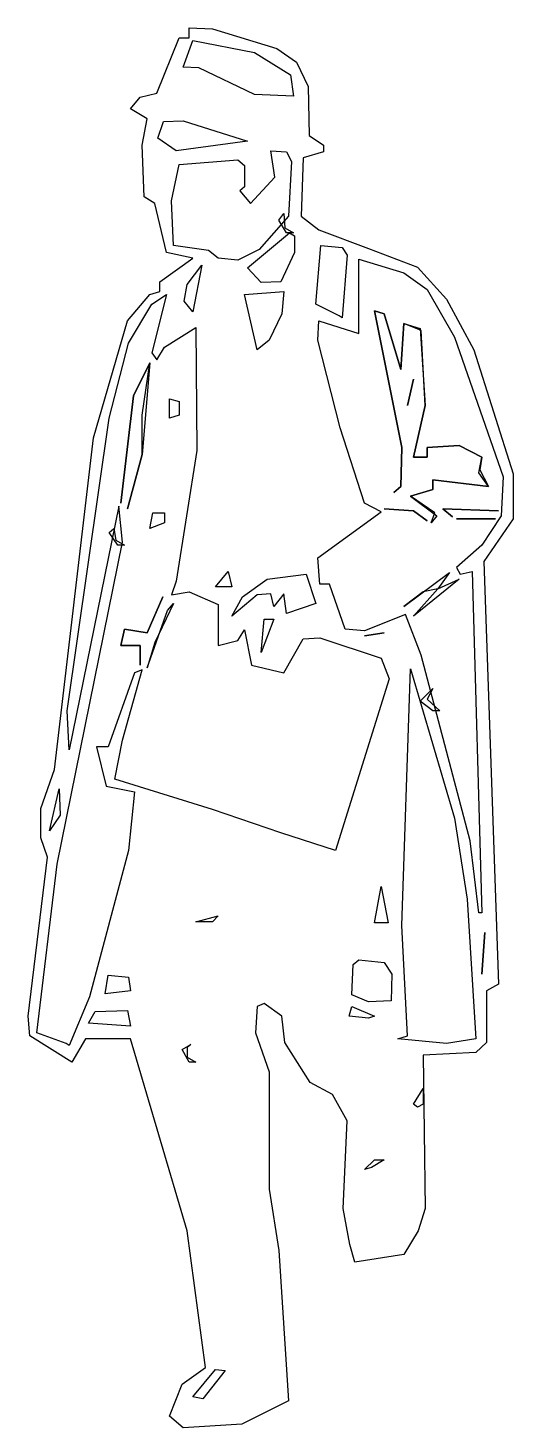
# Model space of a CAD drawing. Extents: x -14.42 to -13.81, y -4.59 to -2.84.
import ezdxf

# ---------------------------------------------------------------- set-up
doc = ezdxf.new("R2010")
doc.units = 0
doc.header["$MEASUREMENT"] = 0
doc.layers.get('0').update_dxf_attribs({"linetype": 'CONTINUOUS'})

msp = doc.modelspace()

# ---------------------------------------------------------------- linework, layer by layer
at = {"linetype": 'CONTINUOUS'}
for points in [[(-14.2277, -4.5933), (-14.2448, -4.5786), (-14.2289, -4.5383), (-14.1996, -4.5175), (-14.2228, -4.3461), (-14.2938, -4.105), (-14.3501, -4.105), (-14.3672, -4.1344), (-14.4199, -4.1014), (-14.4223, -4.0768), (-14.3979, -3.8773), (-14.4064, -3.8529), (-14.4064, -3.8162), (-14.3893, -3.7672), (-14.3403, -3.3511), (-14.2975, -3.2042), (-14.2694, -3.1712), (-14.2571, -3.1675), (-14.2571, -3.1553), (-14.2155, -3.1259), (-14.2485, -3.1185), (-14.2632, -3.0574), (-14.2767, -3.0488), (-14.2791, -2.9839), (-14.273, -2.9509), (-14.2938, -2.9386), (-14.2816, -2.9239), (-14.2608, -2.919), (-14.2326, -2.8493), (-14.2204, -2.8493), (-14.2204, -2.837), (-14.191, -2.8382), (-14.1102, -2.8628), (-14.0857, -2.8799), (-14.0711, -2.9105), (-14.0698, -2.9717), (-14.0515, -2.9839), (-14.0515, -2.9925), (-14.0772, -2.9998), (-14.0796, -3.0733), (-14.0576, -3.0904), (-13.9952, -3.1137), (-13.934, -3.1369), (-13.8973, -3.1773), (-13.863, -3.2409), (-13.814, -3.3963), (-13.814, -3.4527), (-13.8507, -3.5065), (-13.8324, -4.0365), (-13.8471, -4.045), (-13.8471, -4.1099), (-13.8606, -4.1221), (-13.9266, -4.1258), (-13.9242, -4.318), (-13.9328, -4.3461), (-13.9511, -4.3755), (-14.0123, -4.3853), (-14.0185, -4.3632), (-14.027, -4.318), (-14.0221, -4.2078), (-14.0405, -4.1748), (-14.0686, -4.1601), (-14.1004, -4.1099), (-14.1041, -4.0768), (-14.1262, -4.0609), (-14.1347, -4.0646), (-14.1371, -4.0976), (-14.12, -4.1466), (-14.12, -4.2935), (-14.1078, -4.3706), (-14.0955, -4.5591), (-14.1543, -4.5885), (-14.2277, -4.5933)], [(-14.1384, -2.9203), (-14.2081, -2.8872), (-14.2277, -2.886), (-14.2155, -2.8529), (-14.1384, -2.8676), (-14.0931, -2.8958), (-14.0894, -2.9227), (-14.1384, -2.9203)], [(-14.2363, -2.9913), (-14.2595, -2.9753), (-14.2522, -2.9545), (-14.2277, -2.9533), (-14.147, -2.979), (-14.2363, -2.9913)], [(-14.1837, -3.1259), (-14.1959, -3.1161), (-14.24, -3.11), (-14.2424, -3.0537), (-14.2326, -3.0084), (-14.1592, -3.0023), (-14.1506, -3.0096), (-14.1506, -3.0365), (-14.1567, -3.0414), (-14.1433, -3.0574), (-14.1127, -3.0243), (-14.1176, -2.9913), (-14.098, -2.9925), (-14.0919, -3.0047), (-14.0955, -3.0733), (-14.1323, -3.1149), (-14.1592, -3.1284), (-14.1837, -3.1259)], [(-14.098, -3.0941), (-14.1078, -3.0782), (-14.1016, -3.0696), (-14.1004, -3.0879), (-14.0894, -3.0941), (-14.098, -3.0941)], [(-14.098, -3.0941), (-14.1078, -3.0782), (-14.1016, -3.0696), (-14.1004, -3.0879), (-14.0894, -3.0941), (-14.098, -3.0941)], [(-14.1298, -3.1565), (-14.147, -3.1381), (-14.0943, -3.0941), (-14.0882, -3.0977), (-14.0882, -3.1185), (-14.1053, -3.1553), (-14.1298, -3.1565)], [(-14.0319, -3.1981), (-14.0613, -3.1834), (-14.0552, -3.11), (-14.0282, -3.1124), (-14.0221, -3.1222), (-14.0282, -3.2006), (-14.0319, -3.1981)], [(-14.2155, -3.1932), (-14.2265, -3.1797), (-14.2228, -3.1589), (-14.2045, -3.1345), (-14.2155, -3.1932)], [(-13.8569, -3.9471), (-13.8679, -3.8566), (-13.9291, -3.624), (-13.9487, -3.5726), (-14.0001, -3.5934), (-14.0246, -3.591), (-14.0441, -3.5347), (-14.0564, -3.5347), (-14.0588, -3.5016), (-13.9792, -3.4441), (-14.0001, -3.4331), (-14.0307, -3.3388), (-14.0588, -3.2287), (-14.0576, -3.2042), (-14.0074, -3.2201), (-14.0074, -3.1271), (-13.9511, -3.1442), (-13.9217, -3.1651), (-13.8875, -3.225), (-13.8263, -3.4001), (-13.8287, -3.449), (-13.8532, -3.4857), (-13.885, -3.5139), (-13.8801, -3.5224), (-13.8654, -3.5187), (-13.8532, -3.9471), (-13.8569, -3.9471)], [(-14.3746, -4.1111), (-14.4113, -4.0976), (-14.3856, -3.8859), (-14.3036, -3.482), (-14.3085, -3.4368), (-14.3709, -3.7427), (-14.3733, -3.6938), (-14.3207, -3.3266), (-14.2963, -3.2323), (-14.2669, -3.1834), (-14.2485, -3.1712), (-14.2669, -3.2446), (-14.2608, -3.2532), (-14.251, -3.2373), (-14.2118, -3.2128), (-14.2106, -3.367), (-14.2363, -3.531), (-14.2424, -3.5481), (-14.2204, -3.5445), (-14.1837, -3.5604), (-14.1837, -3.6118), (-14.1592, -3.6056), (-14.1506, -3.5922), (-14.142, -3.6363), (-14.1016, -3.646), (-14.0772, -3.6032), (-14.0564, -3.602), (-13.9792, -3.6277), (-13.9695, -3.6534), (-14.0368, -3.8688), (-14.1053, -3.8467), (-14.191, -3.8174), (-14.3134, -3.7795), (-14.3036, -3.7305), (-14.2791, -3.6424), (-14.2889, -3.646), (-14.3219, -3.739), (-14.3366, -3.739), (-14.3244, -3.788), (-14.2889, -3.7954), (-14.2963, -3.8688), (-14.3452, -4.0524), (-14.3709, -4.1136), (-14.3746, -4.1111)], [(-14.1347, -3.2409), (-14.1506, -3.1712), (-14.1016, -3.1675), (-14.1041, -3.1956), (-14.12, -3.2287), (-14.1347, -3.2409)], [(-13.9168, -3.4576), (-13.912, -3.4453), (-13.9425, -3.4245), (-13.9144, -3.416), (-13.9144, -3.4037), (-13.8446, -3.4123), (-13.8569, -3.3951), (-13.8532, -3.3755), (-13.8814, -3.3609), (-13.9217, -3.3633), (-13.9217, -3.3755), (-13.9389, -3.3755), (-13.9242, -3.3107), (-13.9291, -3.2164), (-13.9511, -3.2079), (-13.9548, -3.2654), (-13.9756, -3.1956), (-13.9878, -3.192), (-13.9536, -3.3633), (-13.9548, -3.4123), (-13.9634, -3.4196), (-13.9548, -3.4123), (-13.9536, -3.3633), (-13.9878, -3.192), (-13.9756, -3.1956), (-13.9548, -3.2654), (-13.9511, -3.2079), (-13.9303, -3.214), (-13.9242, -3.3107), (-13.9389, -3.3755), (-13.9217, -3.3755), (-13.9217, -3.3633), (-13.8814, -3.3609), (-13.8532, -3.3755), (-13.8557, -3.3915), (-13.8446, -3.4123), (-13.9144, -3.4037), (-13.9144, -3.416), (-13.9425, -3.4245), (-13.9095, -3.449), (-13.9168, -3.4576)], [(-14.2975, -3.4404), (-14.2791, -3.3719), (-14.2791, -3.3229), (-14.2694, -3.2569), (-14.2902, -3.2985), (-14.3061, -3.4331), (-14.2902, -3.2985), (-14.2694, -3.2569), (-14.2791, -3.3719), (-14.2975, -3.4404)], [(-13.9462, -3.3107), (-13.9389, -3.2777), (-13.9462, -3.3107)], [(-14.2448, -3.3266), (-14.2448, -3.3021), (-14.2326, -3.3058), (-14.2326, -3.3229), (-14.2448, -3.3266)], [(-14.2448, -3.3266), (-14.2448, -3.3021), (-14.2326, -3.3058), (-14.2326, -3.3229), (-14.2448, -3.3266)], [(-13.9217, -3.4551), (-13.9389, -3.4429), (-13.9756, -3.4404), (-13.9389, -3.4429), (-13.9217, -3.4551)], [(-13.8899, -3.4502), (-13.9022, -3.4404), (-13.8324, -3.4429), (-13.9022, -3.4404), (-13.8899, -3.4502)], [(-14.2694, -3.4649), (-14.2656, -3.4453), (-14.251, -3.4453), (-14.251, -3.4576), (-14.2694, -3.4649)], [(-14.2694, -3.4649), (-14.2656, -3.4453), (-14.251, -3.4453), (-14.251, -3.4576), (-14.2694, -3.4649)], [(-13.885, -3.4527), (-13.836, -3.4527), (-13.885, -3.4527)], [(-14.3097, -3.4857), (-14.3207, -3.4698), (-14.3146, -3.4649), (-14.3122, -3.4796), (-14.3011, -3.4857), (-14.3097, -3.4857)], [(-14.3097, -3.4857), (-14.3207, -3.4698), (-14.3146, -3.4649), (-14.3122, -3.4796), (-14.3011, -3.4857), (-14.3097, -3.4857)], [(-14.1873, -3.5383), (-14.1714, -3.5187), (-14.1665, -3.5383), (-14.1873, -3.5383)], [(-14.1873, -3.5383), (-14.1714, -3.5187), (-14.1665, -3.5383), (-14.1873, -3.5383)], [(-14.1665, -3.575), (-14.1531, -3.5506), (-14.1224, -3.5286), (-14.0735, -3.5224), (-14.0613, -3.5591), (-14.098, -3.5714), (-14.1016, -3.5469), (-14.1139, -3.5628), (-14.1176, -3.5469), (-14.1347, -3.5481), (-14.1665, -3.575)], [(-13.9389, -3.575), (-13.9083, -3.5408), (-13.9266, -3.5445), (-13.9511, -3.5628), (-13.8936, -3.52), (-13.9083, -3.5408), (-13.8814, -3.5286), (-13.9389, -3.575)], [(-14.2816, -3.6363), (-14.2816, -3.6118), (-14.3061, -3.6118), (-14.3011, -3.591), (-14.273, -3.5959), (-14.2534, -3.5506), (-14.273, -3.5959), (-14.3011, -3.591), (-14.3061, -3.6118), (-14.2816, -3.6118), (-14.2816, -3.6363)], [(-14.273, -3.6399), (-14.2473, -3.5677), (-14.24, -3.5591), (-14.2632, -3.6081), (-14.273, -3.6399)], [(-14.1298, -3.6203), (-14.1262, -3.5787), (-14.1139, -3.5787), (-14.1298, -3.6203)], [(-14.0001, -3.5995), (-13.9756, -3.5959), (-14.0001, -3.5995)], [(-14.0001, -3.5995), (-13.9756, -3.5959), (-14.0001, -3.5995)], [(-13.8973, -4.1111), (-13.9584, -4.105), (-13.9462, -4.1014), (-13.9536, -3.963), (-13.9425, -3.6411), (-13.8875, -3.8284), (-13.8715, -3.93), (-13.8606, -4.105), (-13.8973, -4.1111)], [(-13.9144, -3.6938), (-13.9303, -3.6815), (-13.9144, -3.6656), (-13.9217, -3.6791), (-13.9058, -3.6938), (-13.9144, -3.6938)], [(-13.9144, -3.6938), (-13.9303, -3.6815), (-13.9144, -3.6656), (-13.9217, -3.6791), (-13.9058, -3.6938), (-13.9144, -3.6938)], [(-14.3954, -3.8443), (-14.3832, -3.7917), (-14.3819, -3.8247), (-14.3954, -3.8443)], [(-14.3954, -3.8443), (-14.3832, -3.7917), (-14.3819, -3.8247), (-14.3954, -3.8443)], [(-13.9878, -3.9594), (-13.9792, -3.9141), (-13.9707, -3.9594), (-13.9878, -3.9594)], [(-14.2118, -3.9582), (-14.1837, -3.9508), (-14.191, -3.9582), (-14.2118, -3.9582)], [(-14.2118, -3.9582), (-14.1837, -3.9508), (-14.191, -3.9582), (-14.2118, -3.9582)], [(-13.8532, -4.0242), (-13.8495, -3.9716), (-13.8532, -4.0242)], [(-13.8532, -4.0242), (-13.8495, -3.9716), (-13.8532, -4.0242)], [(-13.9952, -4.0585), (-14.016, -4.0499), (-14.0147, -4.012), (-14.0074, -4.0059), (-13.9756, -4.0095), (-13.9658, -4.0242), (-13.967, -4.0573), (-13.9952, -4.0585)], [(-14.3256, -4.0487), (-14.3219, -4.0254), (-14.2963, -4.0279), (-14.2938, -4.045), (-14.3256, -4.0487)], [(-14.3464, -4.0854), (-14.3379, -4.0707), (-14.2975, -4.0695), (-14.2938, -4.0891), (-14.3464, -4.0854)], [(-13.9952, -4.0793), (-14.0197, -4.0768), (-14.016, -4.0646), (-13.9878, -4.0768), (-13.9952, -4.0793)], [(-13.9952, -4.0793), (-14.0197, -4.0768), (-14.016, -4.0646), (-13.9878, -4.0768), (-13.9952, -4.0793)], [(-14.2204, -4.1344), (-14.2289, -4.1185), (-14.2179, -4.1123), (-14.2228, -4.116), (-14.2228, -4.1283), (-14.2118, -4.1344), (-14.2204, -4.1344)], [(-14.2204, -4.1344), (-14.2289, -4.1185), (-14.2179, -4.1123), (-14.2228, -4.116), (-14.2228, -4.1283), (-14.2118, -4.1344), (-14.2204, -4.1344)], [(-13.9389, -4.187), (-13.9266, -4.1674), (-13.9266, -4.187), (-13.934, -4.1907), (-13.9389, -4.187)], [(-13.9389, -4.187), (-13.9266, -4.1674), (-13.9266, -4.187), (-13.934, -4.1907), (-13.9389, -4.187)], [(-14.0001, -4.269), (-13.9878, -4.2568), (-13.9756, -4.2568), (-13.9915, -4.2666), (-14.0001, -4.269)], [(-14.0001, -4.269), (-13.9878, -4.2568), (-13.9756, -4.2568), (-13.9915, -4.2666), (-14.0001, -4.269)], [(-14.2155, -4.5542), (-14.1873, -4.5199), (-14.1751, -4.5211), (-14.2032, -4.5566), (-14.2155, -4.5542)], [(-14.2155, -4.5542), (-14.1873, -4.5199), (-14.1751, -4.5211), (-14.2032, -4.5566), (-14.2155, -4.5542)]]:
    msp.add_lwpolyline(points, dxfattribs=at)

doc.saveas('drawing.dxf')
